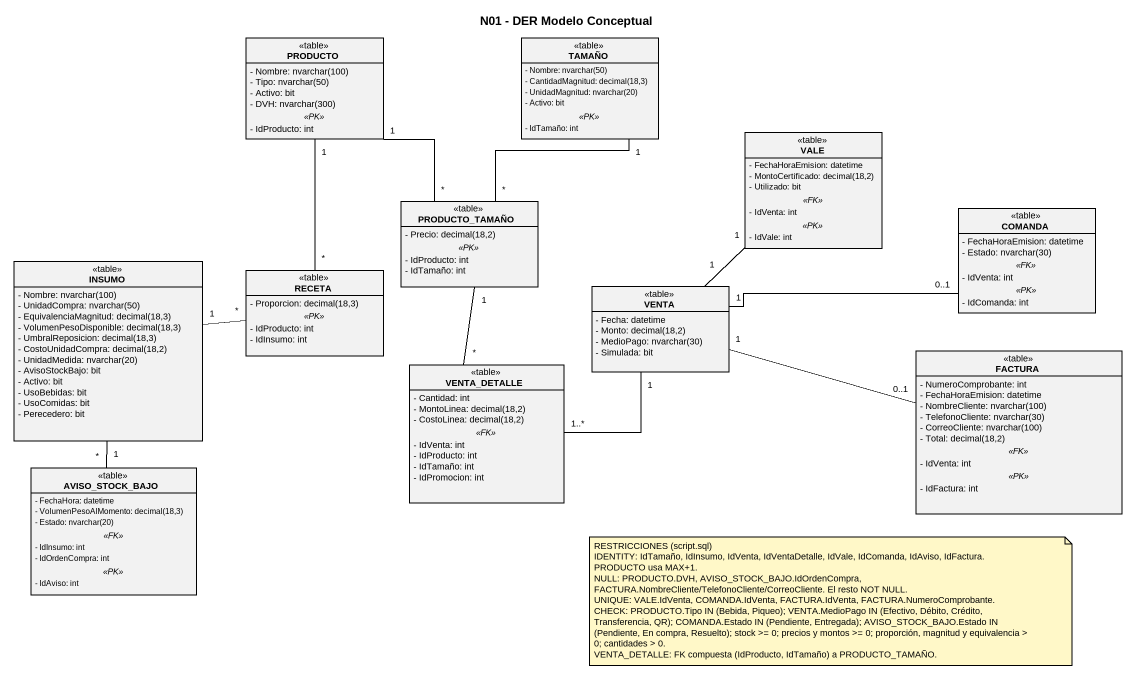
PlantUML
@startuml
title N01 - DER Modelo Conceptual
hide circle
hide empty members
skinparam classAttributeIconSize 0
class PRODUCTO <<table>> {
  {field} - Nombre: nvarchar(100)
  {field} - Tipo: nvarchar(50)
  - Activo: bit
  {field} - DVH: nvarchar(300)
  .. <<PK>> ..
  - IdProducto: int
}
class TAMAÑO <<table>> {
  {field} - Nombre: nvarchar(50)
  {field} - CantidadMagnitud: decimal(18,3)
  {field} - UnidadMagnitud: nvarchar(20)
  - Activo: bit
  .. <<PK>> ..
  - IdTamaño: int
}
class VALE <<table>> {
  - FechaHoraEmision: datetime
  {field} - MontoCertificado: decimal(18,2)
  - Utilizado: bit
  .. <<FK>> ..
  - IdVenta: int
  .. <<PK>> ..
  - IdVale: int
}
class PRODUCTO_TAMAÑO <<table>> {
  {field} - Precio: decimal(18,2)
  .. <<PK>> ..
  - IdProducto: int
  - IdTamaño: int
}
class COMANDA <<table>> {
  - FechaHoraEmision: datetime
  {field} - Estado: nvarchar(30)
  .. <<FK>> ..
  - IdVenta: int
  .. <<PK>> ..
  - IdComanda: int
}
class INSUMO <<table>> {
  {field} - Nombre: nvarchar(100)
  {field} - UnidadCompra: nvarchar(50)
  {field} - EquivalenciaMagnitud: decimal(18,3)
  {field} - VolumenPesoDisponible: decimal(18,3)
  {field} - UmbralReposicion: decimal(18,3)
  {field} - CostoUnidadCompra: decimal(18,2)
  {field} - UnidadMedida: nvarchar(20)
  - AvisoStockBajo: bit
  - Activo: bit
  - UsoBebidas: bit
  - UsoComidas: bit
  - Perecedero: bit
}
class RECETA <<table>> {
  {field} - Proporcion: decimal(18,3)
  .. <<PK>> ..
  - IdProducto: int
  - IdInsumo: int
}
class VENTA <<table>> {
  - Fecha: datetime
  {field} - Monto: decimal(18,2)
  {field} - MedioPago: nvarchar(30)
  - Simulada: bit
}
class VENTA_DETALLE <<table>> {
  - Cantidad: int
  {field} - MontoLinea: decimal(18,2)
  {field} - CostoLinea: decimal(18,2)
  .. <<FK>> ..
  - IdVenta: int
  - IdProducto: int
  - IdTamaño: int
  - IdPromocion: int
}
class FACTURA <<table>> {
  - NumeroComprobante: int
  - FechaHoraEmision: datetime
  {field} - NombreCliente: nvarchar(100)
  {field} - TelefonoCliente: nvarchar(30)
  {field} - CorreoCliente: nvarchar(100)
  {field} - Total: decimal(18,2)
  .. <<FK>> ..
  - IdVenta: int
  .. <<PK>> ..
  - IdFactura: int
}
class AVISO_STOCK_BAJO <<table>> {
  - FechaHora: datetime
  {field} - VolumenPesoAlMomento: decimal(18,3)
  {field} - Estado: nvarchar(20)
  .. <<FK>> ..
  - IdInsumo: int
  - IdOrdenCompra: int
  .. <<PK>> ..
  - IdAviso: int
}
PRODUCTO "1" -- "*" PRODUCTO_TAMAÑO
PRODUCTO "1" -- "*" RECETA
TAMAÑO "1" -- "*" PRODUCTO_TAMAÑO
PRODUCTO_TAMAÑO "1" -- "*" VENTA_DETALLE
INSUMO "1" -right- "*" RECETA
INSUMO "1" -- "*" AVISO_STOCK_BAJO
VENTA "1" -up- "1" VALE
VENTA "1" -right- "0..1" COMANDA
VENTA "1" -- "1..*" VENTA_DETALLE
VENTA "1" -right- "0..1" FACTURA
note as N1
  RESTRICCIONES (script.sql)
  IDENTITY: IdTamaño, IdInsumo, IdVenta, IdVentaDetalle, IdVale, IdComanda, IdAviso, IdFactura. PRODUCTO usa MAX+1.
  NULL: PRODUCTO.DVH, AVISO_STOCK_BAJO.IdOrdenCompra, FACTURA.NombreCliente/TelefonoCliente/CorreoCliente. El resto NOT NULL.
  UNIQUE: VALE.IdVenta, COMANDA.IdVenta, FACTURA.IdVenta, FACTURA.NumeroComprobante.
  CHECK: PRODUCTO.Tipo IN (Bebida, Piqueo); VENTA.MedioPago IN (Efectivo, Débito, Crédito, Transferencia, QR); COMANDA.Estado IN (Pendiente, Entregada); AVISO_STOCK_BAJO.Estado IN (Pendiente, En compra, Resuelto); stock >= 0; precios y montos >= 0; proporción, magnitud y equivalencia > 0; cantidades > 0.
  VENTA_DETALLE: FK compuesta (IdProducto, IdTamaño) a PRODUCTO_TAMAÑO.
end note
@enduml
